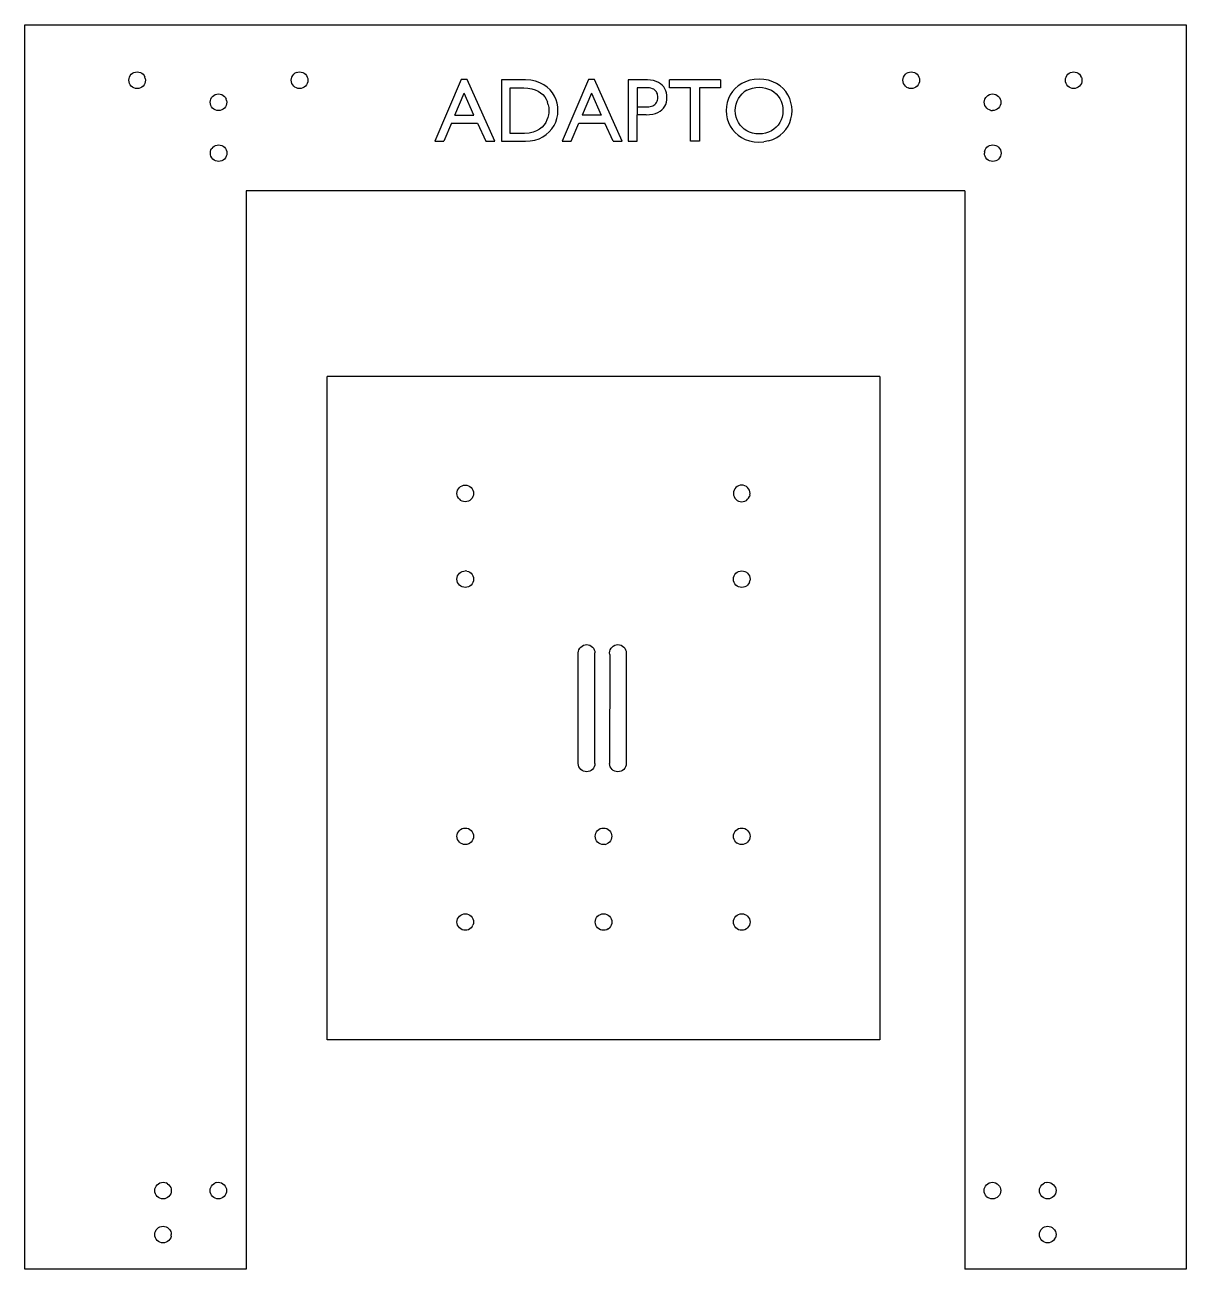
# Model space of a CAD drawing. Extents: x -68 to 817, y 0 to 450.
# Drawn here: x 396.7 to 816.8, y 0 to 450 of the extents above; entities that cross this region are included whole.
import ezdxf

# ---------------------------------------------------------------- set-up
doc = ezdxf.new("R2010")
doc.units = 0

msp = doc.modelspace()

# ---------------------------------------------------------------- linework, layer by layer
for p, q in [((396.73, 450), (816.76, 450)), ((396.73, 0), (396.73, 450)), ((816.76, 450), (816.76, 0)), ((434.85, 431.66), (435.22, 432.12)), ((435.22, 432.12), (435.68, 432.49)), ((435.68, 432.49), (436.19, 432.77)), ((436.19, 432.77), (436.76, 432.94)), ((436.76, 432.94), (437.34, 433)), ((437.34, 433), (437.93, 432.94)), ((437.93, 432.94), (438.49, 432.77)), ((438.49, 432.77), (439.01, 432.49)), ((439.01, 432.49), (439.46, 432.12)), ((439.46, 432.12), (439.84, 431.66)), ((493.6, 431.66), (493.97, 432.12)), ((493.97, 432.12), (494.43, 432.49)), ((494.94, 432.77), (494.43, 432.49)), ((494.94, 432.77), (495.51, 432.94)), ((495.51, 432.94), (496.09, 433)), ((496.09, 433), (496.68, 432.94)), ((496.68, 432.94), (497.24, 432.77)), ((497.24, 432.77), (497.76, 432.49)), ((497.76, 432.49), (498.21, 432.12)), ((498.21, 432.12), (498.59, 431.66)), ((714.85, 431.66), (715.22, 432.12)), ((715.22, 432.12), (715.68, 432.49)), ((715.68, 432.49), (716.19, 432.77)), ((716.19, 432.77), (716.76, 432.94)), ((716.76, 432.94), (717.34, 433)), ((717.34, 433), (717.93, 432.94)), ((717.93, 432.94), (718.49, 432.77)), ((718.49, 432.77), (719.01, 432.49)), ((719.01, 432.49), (719.46, 432.12)), ((719.46, 432.12), (719.84, 431.66)), ((773.6, 431.66), (773.97, 432.12)), ((773.97, 432.12), (774.43, 432.49)), ((774.43, 432.49), (774.94, 432.77)), ((774.94, 432.77), (775.51, 432.94)), ((775.51, 432.94), (776.09, 433)), ((776.09, 433), (776.68, 432.94)), ((776.68, 432.94), (777.24, 432.77)), ((777.24, 432.77), (777.76, 432.49)), ((777.76, 432.49), (778.21, 432.12)), ((778.21, 432.12), (778.59, 431.66)), ((434.34, 430), (434.4, 430.58)), ((434.4, 429.41), (434.34, 430)), ((434.4, 430.58), (434.57, 431.15)), ((434.57, 428.85), (434.4, 429.41)), ((434.57, 431.15), (434.85, 431.66)), ((434.85, 428.33), (434.57, 428.85)), ((435.22, 427.88), (434.85, 428.33)), ((435.68, 427.5), (435.22, 427.88)), ((436.19, 427.23), (435.68, 427.5)), ((439.01, 427.5), (438.49, 427.23)), ((439.46, 427.88), (439.01, 427.5)), ((439.84, 428.33), (439.46, 427.88)), ((439.84, 431.66), (440.11, 431.15)), ((440.11, 428.85), (439.84, 428.33)), ((440.29, 430.58), (440.11, 431.15)), ((440.29, 429.41), (440.11, 428.85)), ((440.29, 430.58), (440.34, 430)), ((440.34, 430), (440.29, 429.41)), ((493.09, 430), (493.15, 430.58)), ((493.15, 429.41), (493.09, 430)), ((493.15, 430.58), (493.32, 431.14)), ((493.32, 428.85), (493.15, 429.41)), ((493.32, 431.14), (493.6, 431.66)), ((493.6, 428.33), (493.32, 428.85)), ((493.97, 427.87), (493.6, 428.33)), ((494.43, 427.5), (493.97, 427.87)), ((494.94, 427.22), (494.43, 427.5)), ((497.76, 427.5), (497.24, 427.22)), ((498.21, 427.87), (497.76, 427.5)), ((498.59, 428.33), (498.21, 427.87)), ((498.59, 431.66), (498.86, 431.14)), ((498.86, 428.85), (498.59, 428.33)), ((498.86, 431.14), (499.04, 430.58)), ((499.04, 429.41), (498.86, 428.85)), ((499.04, 430.58), (499.09, 430)), ((499.09, 430), (499.04, 429.41)), ((554.51, 430.2), (544.99, 407.91)), ((556.76, 430.2), (554.51, 430.2)), ((566.67, 407.91), (556.76, 430.2)), ((569.14, 430.07), (569.14, 407.91)), ((577.75, 430.07), (569.14, 430.07)), ((579.7, 429.95), (577.75, 430.07)), ((581.47, 429.61), (579.7, 429.95)), ((583.05, 429.08), (581.47, 429.61)), ((584.45, 428.36), (583.05, 429.08)), ((585.67, 427.49), (584.45, 428.36)), ((600.57, 430.2), (591.04, 407.91)), ((602.81, 430.2), (600.57, 430.2)), ((612.72, 407.91), (602.81, 430.2)), ((615, 430.07), (615, 407.91)), ((621.92, 430.07), (615, 430.07)), ((623.08, 430.01), (621.92, 430.07)), ((624.12, 429.84), (623.08, 430.01)), ((625.06, 429.57), (624.12, 429.84)), ((625.9, 429.2), (625.06, 429.57)), ((626.63, 428.74), (625.9, 429.2)), ((627.26, 428.2), (626.63, 428.74)), ((627.79, 427.59), (627.26, 428.2)), ((628.22, 426.91), (627.79, 427.59)), ((629.85, 427.21), (629.85, 430.07)), ((648.37, 430.07), (629.85, 430.07)), ((648.37, 430.07), (648.37, 427.21)), ((654.75, 427.95), (653.64, 426.98)), ((656.01, 428.78), (654.75, 427.95)), ((657.4, 429.45), (656.01, 428.78)), ((658.91, 429.95), (657.4, 429.45)), ((660.54, 430.26), (658.91, 429.95)), ((662.28, 430.36), (660.54, 430.26)), ((664.05, 430.26), (662.28, 430.36)), ((665.71, 429.95), (664.05, 430.26)), ((667.23, 429.45), (665.71, 429.95)), ((668.63, 428.79), (667.23, 429.45)), ((669.88, 427.96), (668.63, 428.79)), ((670.99, 426.99), (669.88, 427.96)), ((714.34, 430), (714.4, 430.58)), ((714.4, 429.41), (714.34, 430)), ((714.4, 430.58), (714.57, 431.15)), ((714.57, 428.85), (714.4, 429.41)), ((714.57, 431.15), (714.85, 431.66)), ((714.85, 428.33), (714.57, 428.85)), ((715.22, 427.88), (714.85, 428.33)), ((715.68, 427.5), (715.22, 427.88)), ((715.68, 427.5), (716.19, 427.23)), ((719.01, 427.5), (718.49, 427.23)), ((719.46, 427.88), (719.01, 427.5)), ((719.84, 428.33), (719.46, 427.88)), ((719.84, 431.66), (720.11, 431.15)), ((720.11, 428.85), (719.84, 428.33)), ((720.11, 431.15), (720.29, 430.58)), ((720.29, 429.41), (720.11, 428.85)), ((720.29, 430.58), (720.34, 430)), ((720.34, 430), (720.29, 429.41)), ((773.09, 430), (773.15, 430.58)), ((773.15, 429.41), (773.09, 430)), ((773.15, 430.58), (773.32, 431.14)), ((773.32, 428.85), (773.15, 429.41)), ((773.32, 431.14), (773.6, 431.66)), ((773.6, 428.33), (773.32, 428.85)), ((773.97, 427.87), (773.6, 428.33)), ((774.43, 427.5), (773.97, 427.87)), ((774.94, 427.22), (774.43, 427.5)), ((777.76, 427.5), (777.24, 427.22)), ((778.21, 427.87), (777.76, 427.5)), ((778.59, 428.33), (778.21, 427.87)), ((778.86, 431.14), (778.59, 431.66)), ((778.86, 428.85), (778.59, 428.33)), ((778.86, 431.14), (779.04, 430.58)), ((779.04, 429.41), (778.86, 428.85)), ((779.04, 430.58), (779.09, 430)), ((779.09, 430), (779.04, 429.41)), ((436.76, 427.05), (436.19, 427.23)), ((437.34, 427), (436.76, 427.05)), ((437.93, 427.05), (437.34, 427)), ((438.49, 427.23), (437.93, 427.05)), ((463.82, 422.6), (463.99, 423.17)), ((463.99, 423.17), (464.26, 423.68)), ((464.26, 423.68), (464.64, 424.14)), ((464.64, 424.14), (465.09, 424.51)), ((465.09, 424.51), (465.61, 424.79)), ((465.61, 424.79), (466.17, 424.96)), ((466.17, 424.96), (466.76, 425.02)), ((466.76, 425.02), (467.34, 424.96)), ((467.34, 424.96), (467.91, 424.79)), ((467.91, 424.79), (468.42, 424.51)), ((468.42, 424.51), (468.88, 424.14)), ((468.88, 424.14), (469.25, 423.68)), ((469.25, 423.68), (469.53, 423.17)), ((469.7, 422.6), (469.53, 423.17)), ((495.51, 427.05), (494.94, 427.22)), ((496.09, 427), (495.51, 427.05)), ((496.68, 427.05), (496.09, 427)), ((497.24, 427.22), (496.68, 427.05)), ((552.27, 417.3), (555.59, 425.33)), ((559.16, 417.3), (555.59, 425.33)), ((572.32, 427.21), (577.23, 427.21)), ((572.32, 410.77), (572.32, 427.21)), ((577.23, 427.21), (578.71, 427.13)), ((578.71, 427.13), (580.06, 426.91)), ((580.06, 426.91), (581.26, 426.55)), ((581.26, 426.55), (582.33, 426.07)), ((582.33, 426.07), (583.27, 425.47)), ((583.27, 425.47), (584.08, 424.77)), ((584.08, 424.77), (584.75, 423.98)), ((584.75, 423.98), (585.3, 423.1)), ((585.3, 423.1), (585.73, 422.15)), ((585.67, 427.49), (586.72, 426.49)), ((587.6, 425.38), (586.72, 426.49)), ((588.31, 424.19), (587.6, 425.38)), ((588.86, 422.93), (588.31, 424.19)), ((601.64, 425.33), (598.32, 417.3)), ((601.64, 425.33), (605.21, 417.3)), ((618.18, 427.21), (618.18, 420.35)), ((621.92, 427.21), (618.18, 427.21)), ((622.6, 427.18), (621.92, 427.21)), ((623.2, 427.07), (622.6, 427.18)), ((623.73, 426.91), (623.2, 427.07)), ((624.18, 426.7), (623.73, 426.91)), ((624.57, 426.43), (624.18, 426.7)), ((624.89, 426.13), (624.57, 426.43)), ((625.15, 425.79), (624.89, 426.13)), ((625.35, 425.43), (625.15, 425.79)), ((625.51, 425.05), (625.35, 425.43)), ((625.61, 424.65), (625.51, 425.05)), ((625.56, 422.81), (625.66, 423.3)), ((625.67, 424.24), (625.61, 424.65)), ((625.66, 423.3), (625.69, 423.83)), ((625.69, 423.83), (625.67, 424.24)), ((628.55, 426.18), (628.22, 426.91)), ((628.79, 425.39), (628.55, 426.18)), ((628.93, 424.56), (628.79, 425.39)), ((628.92, 422.85), (628.97, 423.7)), ((628.97, 423.7), (628.93, 424.56)), ((637.52, 427.21), (629.85, 427.21)), ((637.52, 407.91), (637.52, 427.21)), ((640.7, 427.21), (640.7, 407.91)), ((648.37, 427.21), (640.7, 427.21)), ((651.24, 423.36), (650.77, 421.96)), ((651.88, 424.67), (651.24, 423.36)), ((652.68, 425.88), (651.88, 424.67)), ((653.64, 426.98), (652.68, 425.88)), ((654.32, 422.37), (654.81, 423.35)), ((654.81, 423.35), (655.41, 424.24)), ((655.41, 424.24), (656.13, 425.04)), ((656.13, 425.04), (656.94, 425.74)), ((657.86, 426.33), (656.94, 425.74)), ((657.86, 426.33), (658.85, 426.8)), ((658.85, 426.8), (659.93, 427.15)), ((659.93, 427.15), (661.08, 427.37)), ((661.08, 427.37), (662.28, 427.44)), ((662.28, 427.44), (663.5, 427.37)), ((663.5, 427.37), (664.65, 427.15)), ((664.65, 427.15), (665.73, 426.8)), ((665.73, 426.8), (666.74, 426.33)), ((666.74, 426.33), (667.65, 425.74)), ((667.65, 425.74), (668.47, 425.04)), ((668.47, 425.04), (669.19, 424.24)), ((669.19, 424.24), (669.79, 423.35)), ((669.79, 423.35), (670.28, 422.37)), ((671.95, 425.89), (670.99, 426.99)), ((672.74, 424.68), (671.95, 425.89)), ((673.38, 423.37), (672.74, 424.68)), ((673.84, 421.98), (673.38, 423.37)), ((716.76, 427.05), (716.19, 427.23)), ((717.34, 427), (716.76, 427.05)), ((717.93, 427.05), (717.34, 427)), ((718.49, 427.23), (717.93, 427.05)), ((743.82, 422.6), (743.99, 423.17)), ((743.99, 423.17), (744.26, 423.68)), ((744.26, 423.68), (744.64, 424.14)), ((744.64, 424.14), (745.09, 424.51)), ((745.09, 424.51), (745.61, 424.79)), ((745.61, 424.79), (746.17, 424.96)), ((746.17, 424.96), (746.76, 425.02)), ((746.76, 425.02), (747.34, 424.96)), ((747.34, 424.96), (747.91, 424.79)), ((747.91, 424.79), (748.42, 424.51)), ((748.42, 424.51), (748.88, 424.14)), ((748.88, 424.14), (749.25, 423.68)), ((749.25, 423.68), (749.53, 423.17)), ((749.53, 423.17), (749.7, 422.6)), ((775.51, 427.05), (774.94, 427.22)), ((776.09, 427), (775.51, 427.05)), ((776.68, 427.05), (776.09, 427)), ((777.24, 427.22), (776.68, 427.05)), ((463.76, 422.02), (463.82, 422.6)), ((463.82, 421.43), (463.76, 422.02)), ((463.99, 420.87), (463.82, 421.43)), ((464.26, 420.35), (463.99, 420.87)), ((464.64, 419.9), (464.26, 420.35)), ((465.09, 419.52), (464.64, 419.9)), ((465.61, 419.25), (465.09, 419.52)), ((466.17, 419.08), (465.61, 419.25)), ((466.76, 419.02), (466.17, 419.08)), ((467.34, 419.08), (466.76, 419.02)), ((467.91, 419.25), (467.34, 419.08)), ((468.42, 419.52), (467.91, 419.25)), ((468.88, 419.9), (468.42, 419.52)), ((469.25, 420.35), (468.88, 419.9)), ((469.53, 420.87), (469.25, 420.35)), ((469.7, 421.43), (469.53, 420.87)), ((469.7, 422.6), (469.76, 422.02)), ((469.76, 422.02), (469.7, 421.43)), ((586.03, 421.14), (585.73, 422.15)), ((586.03, 421.14), (586.21, 420.09)), ((586.21, 420.09), (586.27, 418.99)), ((586.27, 418.99), (586.23, 418.25)), ((589.24, 421.63), (588.86, 422.93)), ((589.47, 420.31), (589.24, 421.63)), ((589.46, 417.58), (589.55, 418.99)), ((589.55, 418.99), (589.47, 420.31)), ((618.18, 420.35), (618.18, 417.49)), ((618.18, 420.35), (621.79, 420.35)), ((621.79, 420.35), (622.36, 420.38)), ((622.36, 420.38), (622.9, 420.46)), ((622.9, 420.46), (623.4, 420.59)), ((623.4, 420.59), (623.85, 420.76)), ((623.85, 420.76), (624.27, 420.99)), ((624.27, 420.99), (624.63, 421.26)), ((624.63, 421.26), (624.94, 421.58)), ((624.94, 421.58), (625.21, 421.95)), ((625.21, 421.95), (625.41, 422.36)), ((625.41, 422.36), (625.56, 422.81)), ((625.72, 418.33), (626.49, 418.77)), ((626.49, 418.77), (627.16, 419.29)), ((627.16, 419.29), (627.72, 419.89)), ((627.72, 419.89), (628.17, 420.55)), ((628.17, 420.55), (628.53, 421.26)), ((628.53, 421.26), (628.77, 422.03)), ((628.77, 422.03), (628.92, 422.85)), ((650.49, 420.5), (650.39, 418.99)), ((650.39, 418.99), (650.48, 417.5)), ((650.77, 421.96), (650.49, 420.5)), ((653.67, 418.99), (653.75, 420.18)), ((653.75, 417.81), (653.67, 418.99)), ((653.75, 420.18), (653.97, 421.31)), ((653.97, 421.31), (654.32, 422.37)), ((670.28, 422.37), (670.63, 421.31)), ((670.63, 421.31), (670.85, 420.18)), ((670.85, 420.18), (670.93, 418.99)), ((670.93, 418.99), (670.85, 417.81)), ((674.12, 420.51), (673.84, 421.98)), ((674.21, 418.99), (674.12, 420.51)), ((674.12, 417.51), (674.21, 418.99)), ((743.76, 422.02), (743.82, 422.6)), ((743.82, 421.43), (743.76, 422.02)), ((743.99, 420.87), (743.82, 421.43)), ((744.26, 420.35), (743.99, 420.87)), ((744.64, 419.9), (744.26, 420.35)), ((745.09, 419.52), (744.64, 419.9)), ((745.61, 419.25), (745.09, 419.52)), ((746.17, 419.08), (745.61, 419.25)), ((746.17, 419.08), (746.76, 419.02)), ((747.34, 419.08), (746.76, 419.02)), ((747.91, 419.25), (747.34, 419.08)), ((748.42, 419.52), (747.91, 419.25)), ((748.88, 419.9), (748.42, 419.52)), ((749.25, 420.35), (748.88, 419.9)), ((749.53, 420.87), (749.25, 420.35)), ((749.7, 421.43), (749.53, 420.87)), ((749.7, 422.6), (749.76, 422.02)), ((749.76, 422.02), (749.7, 421.43)), ((551.04, 414.44), (548.24, 407.91)), ((551.04, 414.44), (560.46, 414.44)), ((552.27, 417.3), (559.16, 417.3)), ((560.46, 414.44), (563.42, 407.91)), ((585.12, 414.73), (584.54, 413.85)), ((585.57, 415.64), (585.12, 414.73)), ((585.89, 416.55), (585.57, 415.64)), ((586.11, 417.43), (585.89, 416.55)), ((586.23, 418.25), (586.11, 417.43)), ((588.12, 413.59), (588.74, 414.86)), ((588.74, 414.86), (589.19, 416.19)), ((589.19, 416.19), (589.46, 417.58)), ((594.29, 407.91), (597.09, 414.44)), ((597.09, 414.44), (606.51, 414.44)), ((605.21, 417.3), (598.32, 417.3)), ((609.47, 407.91), (606.51, 414.44)), ((618.18, 407.91), (618.18, 417.49)), ((621.5, 417.49), (618.18, 417.49)), ((621.5, 417.49), (622.72, 417.55)), ((622.72, 417.55), (623.83, 417.71)), ((623.83, 417.71), (624.83, 417.97)), ((624.83, 417.97), (625.72, 418.33)), ((650.48, 417.5), (650.76, 416.06)), ((650.76, 416.06), (651.22, 414.68)), ((651.22, 414.68), (651.85, 413.37)), ((653.97, 416.68), (653.75, 417.81)), ((654.32, 415.63), (653.97, 416.68)), ((654.81, 414.65), (654.32, 415.63)), ((655.41, 413.75), (654.81, 414.65)), ((669.79, 414.65), (669.19, 413.75)), ((670.28, 415.63), (669.79, 414.65)), ((670.63, 416.68), (670.28, 415.63)), ((670.85, 417.81), (670.63, 416.68)), ((672.77, 413.38), (673.39, 414.69)), ((673.39, 414.69), (673.84, 416.07)), ((673.84, 416.07), (674.12, 417.51)), ((577.39, 410.77), (572.32, 410.77)), ((579.08, 410.88), (577.39, 410.77)), ((580.56, 411.19), (579.08, 410.88)), ((581.82, 411.67), (580.56, 411.19)), ((582.9, 412.29), (581.82, 411.67)), ((582.71, 408.84), (584.08, 409.52)), ((583.8, 413.03), (582.9, 412.29)), ((584.54, 413.85), (583.8, 413.03)), ((584.08, 409.52), (585.32, 410.35)), ((585.32, 410.35), (586.41, 411.31)), ((586.41, 411.31), (587.35, 412.4)), ((587.35, 412.4), (588.12, 413.59)), ((651.85, 413.37), (652.64, 412.15)), ((652.64, 412.15), (653.59, 411.05)), ((653.59, 411.05), (654.69, 410.07)), ((654.69, 410.07), (655.93, 409.23)), ((656.13, 412.95), (655.41, 413.75)), ((656.94, 412.25), (656.13, 412.95)), ((657.86, 411.65), (656.94, 412.25)), ((658.85, 411.18), (657.86, 411.65)), ((659.93, 410.83), (658.85, 411.18)), ((661.08, 410.61), (659.93, 410.83)), ((662.28, 410.54), (661.08, 410.61)), ((663.5, 410.61), (662.28, 410.54)), ((664.65, 410.83), (663.5, 410.61)), ((665.73, 411.18), (664.65, 410.83)), ((666.74, 411.65), (665.73, 411.18)), ((667.65, 412.25), (666.74, 411.65)), ((668.47, 412.95), (667.65, 412.25)), ((669.19, 413.75), (668.47, 412.95)), ((668.66, 409.23), (669.92, 410.08)), ((669.92, 410.08), (671.03, 411.06)), ((671.03, 411.06), (671.98, 412.17)), ((671.98, 412.17), (672.77, 413.38)), ((464.04, 404.76), (464.32, 405.28)), ((464.69, 405.73), (464.32, 405.28)), ((464.69, 405.73), (465.15, 406.1)), ((465.15, 406.1), (465.67, 406.38)), ((465.67, 406.38), (466.23, 406.55)), ((466.23, 406.55), (466.81, 406.61)), ((466.81, 406.61), (467.4, 406.55)), ((467.4, 406.55), (467.96, 406.38)), ((467.96, 406.38), (468.48, 406.1)), ((468.48, 406.1), (468.94, 405.73)), ((468.94, 405.73), (469.31, 405.28)), ((469.31, 405.28), (469.59, 404.76)), ((544.99, 407.91), (548.24, 407.91)), ((563.42, 407.91), (566.67, 407.91)), ((569.14, 407.91), (577.78, 407.91)), ((577.78, 407.91), (579.55, 408.02)), ((579.55, 408.02), (581.19, 408.33)), ((581.19, 408.33), (582.71, 408.84)), ((591.04, 407.91), (594.29, 407.91)), ((609.47, 407.91), (612.72, 407.91)), ((615, 407.91), (618.18, 407.91)), ((640.7, 407.91), (637.52, 407.91)), ((655.93, 409.23), (657.31, 408.55)), ((657.31, 408.55), (658.83, 408.04)), ((658.83, 408.04), (660.46, 407.72)), ((660.46, 407.72), (662.22, 407.61)), ((662.22, 407.61), (664.03, 407.72)), ((665.71, 408.04), (664.03, 407.72)), ((665.71, 408.04), (667.26, 408.55)), ((667.26, 408.55), (668.66, 409.23)), ((744.04, 404.76), (744.32, 405.28)), ((744.32, 405.28), (744.69, 405.73)), ((744.69, 405.73), (745.15, 406.1)), ((745.15, 406.1), (745.67, 406.38)), ((745.67, 406.38), (746.23, 406.55)), ((746.23, 406.55), (746.81, 406.61)), ((746.81, 406.61), (747.4, 406.55)), ((747.4, 406.55), (747.96, 406.38)), ((747.96, 406.38), (748.48, 406.1)), ((748.48, 406.1), (748.94, 405.73)), ((748.94, 405.73), (749.31, 405.28)), ((749.31, 405.28), (749.59, 404.76)), ((463.81, 403.61), (463.87, 404.19)), ((463.87, 403.02), (463.81, 403.61)), ((463.87, 404.19), (464.04, 404.76)), ((464.04, 402.46), (463.87, 403.02)), ((464.32, 401.94), (464.04, 402.46)), ((464.69, 401.49), (464.32, 401.94)), ((465.15, 401.11), (464.69, 401.49)), ((465.67, 400.84), (465.15, 401.11)), ((466.23, 400.67), (465.67, 400.84)), ((466.81, 400.61), (466.23, 400.67)), ((467.4, 400.67), (466.81, 400.61)), ((467.96, 400.84), (467.4, 400.67)), ((468.48, 401.11), (467.96, 400.84)), ((468.94, 401.49), (468.48, 401.11)), ((469.31, 401.94), (468.94, 401.49)), ((469.59, 402.46), (469.31, 401.94)), ((469.59, 404.76), (469.76, 404.19)), ((469.76, 403.02), (469.59, 402.46)), ((469.76, 404.19), (469.81, 403.61)), ((469.81, 403.61), (469.76, 403.02)), ((743.87, 404.19), (743.81, 403.61)), ((743.87, 403.02), (743.81, 403.61)), ((743.87, 404.19), (744.04, 404.76)), ((744.04, 402.46), (743.87, 403.02)), ((744.32, 401.94), (744.04, 402.46)), ((744.69, 401.49), (744.32, 401.94)), ((745.15, 401.11), (744.69, 401.49)), ((745.67, 400.84), (745.15, 401.11)), ((746.23, 400.67), (745.67, 400.84)), ((746.81, 400.61), (746.23, 400.67)), ((747.4, 400.67), (746.81, 400.61)), ((747.96, 400.84), (747.4, 400.67)), ((748.48, 401.11), (747.96, 400.84)), ((748.94, 401.49), (748.48, 401.11)), ((749.31, 401.94), (748.94, 401.49)), ((749.59, 402.46), (749.31, 401.94)), ((749.59, 404.76), (749.76, 404.19)), ((749.76, 403.02), (749.59, 402.46)), ((749.76, 404.19), (749.81, 403.61)), ((749.81, 403.61), (749.76, 403.02)), ((476.73, 390), (476.73, 0)), ((736.76, 390), (476.73, 390)), ((736.76, 390), (736.76, 0)), ((706.02, 322.87), (506.02, 322.87)), ((506.02, 82.87), (506.02, 322.87)), ((706.02, 322.87), (706.02, 82.87)), ((555.43, 283.47, 21.73), (556.02, 283.53, 21.73)), ((556.02, 283.53, 21.73), (556.6, 283.47, 21.73)), ((656.02, 283.53, 21.73), (655.43, 283.47, 21.73)), ((656.6, 283.47, 21.73), (656.02, 283.53, 21.73)), ((553.02, 280.53, 21.73), (553.08, 281.11, 21.73)), ((553.08, 279.94, 21.73), (553.02, 280.53, 21.73)), ((553.08, 281.11, 21.73), (553.25, 281.68, 21.73)), ((553.25, 279.38, 21.73), (553.08, 279.94, 21.73)), ((553.25, 281.68, 21.73), (553.52, 282.19, 21.73)), ((553.52, 278.86, 21.73), (553.25, 279.38, 21.73)), ((553.52, 282.19, 21.73), (553.9, 282.65, 21.73)), ((553.9, 282.65, 21.73), (554.35, 283.02, 21.73)), ((554.35, 283.02, 21.73), (554.87, 283.3, 21.73)), ((554.87, 283.3, 21.73), (555.43, 283.47, 21.73)), ((556.6, 283.47, 21.73), (557.17, 283.3, 21.73)), ((557.17, 283.3, 21.73), (557.69, 283.02, 21.73)), ((557.69, 283.02, 21.73), (558.14, 282.65, 21.73)), ((558.14, 282.65, 21.73), (558.51, 282.19, 21.73)), ((558.51, 282.19, 21.73), (558.79, 281.68, 21.73)), ((558.79, 279.38, 21.73), (558.51, 278.86, 21.73)), ((558.79, 281.68, 21.73), (558.96, 281.11, 21.73)), ((558.96, 279.94, 21.73), (558.79, 279.38, 21.73)), ((558.96, 281.11, 21.73), (559.02, 280.53, 21.73)), ((559.02, 280.53, 21.73), (558.96, 279.94, 21.73)), ((653.08, 281.11, 21.73), (653.02, 280.53, 21.73)), ((653.02, 280.53, 21.73), (653.08, 279.94, 21.73)), ((653.25, 281.68, 21.73), (653.08, 281.11, 21.73)), ((653.08, 279.94, 21.73), (653.25, 279.38, 21.73)), ((653.52, 282.19, 21.73), (653.25, 281.68, 21.73)), ((653.25, 279.38, 21.73), (653.52, 278.86, 21.73)), ((653.9, 282.65, 21.73), (653.52, 282.19, 21.73)), ((654.35, 283.02, 21.73), (653.9, 282.65, 21.73)), ((654.87, 283.3, 21.73), (654.35, 283.02, 21.73)), ((655.43, 283.47, 21.73), (654.87, 283.3, 21.73)), ((657.17, 283.3, 21.73), (656.6, 283.47, 21.73)), ((657.69, 283.02, 21.73), (657.17, 283.3, 21.73)), ((658.14, 282.65, 21.73), (657.69, 283.02, 21.73)), ((658.51, 282.19, 21.73), (658.14, 282.65, 21.73)), ((658.79, 281.68, 21.73), (658.51, 282.19, 21.73)), ((658.51, 278.86, 21.73), (658.79, 279.38, 21.73)), ((658.96, 281.11, 21.73), (658.79, 281.68, 21.73)), ((658.96, 279.94, 21.73), (658.79, 279.38, 21.73)), ((659.02, 280.53, 21.73), (658.96, 281.11, 21.73)), ((658.96, 279.94, 21.73), (659.02, 280.53, 21.73)), ((553.9, 278.41, 21.73), (553.52, 278.86, 21.73)), ((553.9, 278.41, 21.73), (554.35, 278.03, 21.73)), ((554.87, 277.76, 21.73), (554.35, 278.03, 21.73)), ((555.43, 277.59, 21.73), (554.87, 277.76, 21.73)), ((556.02, 277.53, 21.73), (555.43, 277.59, 21.73)), ((556.6, 277.59, 21.73), (556.02, 277.53, 21.73)), ((557.17, 277.76, 21.73), (556.6, 277.59, 21.73)), ((557.69, 278.03, 21.73), (557.17, 277.76, 21.73)), ((558.14, 278.41, 21.73), (557.69, 278.03, 21.73)), ((558.51, 278.86, 21.73), (558.14, 278.41, 21.73)), ((653.52, 278.86, 21.73), (653.9, 278.41, 21.73)), ((653.9, 278.41, 21.73), (654.35, 278.03, 21.73)), ((654.35, 278.03, 21.73), (654.87, 277.76, 21.73)), ((654.87, 277.76, 21.73), (655.43, 277.59, 21.73)), ((655.43, 277.59, 21.73), (656.02, 277.53, 21.73)), ((656.02, 277.53, 21.73), (656.6, 277.59, 21.73)), ((656.6, 277.59, 21.73), (657.17, 277.76, 21.73)), ((657.17, 277.76, 21.73), (657.69, 278.03, 21.73)), ((657.69, 278.03, 21.73), (658.14, 278.41, 21.73)), ((658.14, 278.41, 21.73), (658.51, 278.86, 21.73)), ((553.91, 251.65, 21.73), (554.37, 252.02, 21.73)), ((554.37, 252.02, 21.73), (554.89, 252.3, 21.73)), ((554.89, 252.3, 21.73), (555.45, 252.47, 21.73)), ((555.45, 252.47, 21.73), (556.03, 252.53, 21.73)), ((556.62, 252.47, 21.73), (556.03, 252.53, 21.73)), ((556.62, 252.47, 21.73), (557.18, 252.3, 21.73)), ((557.18, 252.3, 21.73), (557.7, 252.02, 21.73)), ((557.7, 252.02, 21.73), (558.15, 251.65, 21.73)), ((653.91, 251.65, 21.73), (654.37, 252.02, 21.73)), ((654.37, 252.02, 21.73), (654.89, 252.3, 21.73)), ((654.89, 252.3, 21.73), (655.45, 252.47, 21.73)), ((655.45, 252.47, 21.73), (656.03, 252.53, 21.73)), ((656.03, 252.53, 21.73), (656.62, 252.47, 21.73)), ((656.62, 252.47, 21.73), (657.18, 252.3, 21.73)), ((657.18, 252.3, 21.73), (657.7, 252.02, 21.73)), ((657.7, 252.02, 21.73), (658.15, 251.65, 21.73)), ((553.03, 249.53, 21.73), (553.09, 250.11, 21.73)), ((553.09, 248.94, 21.73), (553.03, 249.53, 21.73)), ((553.09, 250.11, 21.73), (553.26, 250.68, 21.73)), ((553.26, 248.38, 21.73), (553.09, 248.94, 21.73)), ((553.26, 250.68, 21.73), (553.54, 251.19, 21.73)), ((553.54, 247.86, 21.73), (553.26, 248.38, 21.73)), ((553.54, 251.19, 21.73), (553.91, 251.65, 21.73)), ((553.91, 247.41, 21.73), (553.54, 247.86, 21.73)), ((558.15, 251.65, 21.73), (558.53, 251.19, 21.73)), ((558.53, 247.86, 21.73), (558.15, 247.41, 21.73)), ((558.53, 251.19, 21.73), (558.8, 250.68, 21.73)), ((558.8, 248.38, 21.73), (558.53, 247.86, 21.73)), ((558.8, 250.68, 21.73), (558.98, 250.11, 21.73)), ((558.98, 248.94, 21.73), (558.8, 248.38, 21.73)), ((558.98, 250.11, 21.73), (559.03, 249.53, 21.73)), ((559.03, 249.53, 21.73), (558.98, 248.94, 21.73)), ((653.03, 249.53, 21.73), (653.09, 250.11, 21.73)), ((653.09, 248.94, 21.73), (653.03, 249.53, 21.73)), ((653.09, 250.11, 21.73), (653.26, 250.68, 21.73)), ((653.26, 248.38, 21.73), (653.09, 248.94, 21.73)), ((653.26, 250.68, 21.73), (653.54, 251.19, 21.73)), ((653.54, 247.86, 21.73), (653.26, 248.38, 21.73)), ((653.54, 251.19, 21.73), (653.91, 251.65, 21.73)), ((653.91, 247.41, 21.73), (653.54, 247.86, 21.73)), ((658.15, 251.65, 21.73), (658.53, 251.19, 21.73)), ((658.53, 247.86, 21.73), (658.15, 247.41, 21.73)), ((658.53, 251.19, 21.73), (658.8, 250.68, 21.73)), ((658.8, 248.38, 21.73), (658.53, 247.86, 21.73)), ((658.8, 250.68, 21.73), (658.98, 250.11, 21.73)), ((658.8, 248.38, 21.73), (658.98, 248.94, 21.73)), ((658.98, 250.11, 21.73), (659.03, 249.53, 21.73)), ((659.03, 249.53, 21.73), (658.98, 248.94, 21.73)), ((554.37, 247.03, 21.73), (553.91, 247.41, 21.73)), ((554.89, 246.76, 21.73), (554.37, 247.03, 21.73)), ((555.45, 246.59, 21.73), (554.89, 246.76, 21.73)), ((556.03, 246.53, 21.73), (555.45, 246.59, 21.73)), ((556.62, 246.59, 21.73), (556.03, 246.53, 21.73)), ((557.18, 246.76, 21.73), (556.62, 246.59, 21.73)), ((557.7, 247.03, 21.73), (557.18, 246.76, 21.73)), ((558.15, 247.41, 21.73), (557.7, 247.03, 21.73)), ((654.37, 247.03, 21.73), (653.91, 247.41, 21.73)), ((654.89, 246.76, 21.73), (654.37, 247.03, 21.73)), ((655.45, 246.59, 21.73), (654.89, 246.76, 21.73)), ((656.03, 246.53, 21.73), (655.45, 246.59, 21.73)), ((656.62, 246.59, 21.73), (656.03, 246.53, 21.73)), ((657.18, 246.76, 21.73), (656.62, 246.59, 21.73)), ((657.7, 247.03, 21.73), (657.18, 246.76, 21.73)), ((658.15, 247.41, 21.73), (657.7, 247.03, 21.73)), ((597.79, 224.99, 17.61), (598.25, 225.36, 17.61)), ((598.25, 225.36, 17.61), (598.76, 225.64, 17.61)), ((598.76, 225.64, 17.61), (599.33, 225.81, 17.61)), ((599.33, 225.81, 17.61), (599.91, 225.87, 17.61)), ((599.91, 225.87, 17.61), (600.5, 225.81, 17.61)), ((600.5, 225.81, 17.61), (601.06, 225.64, 17.61)), ((601.06, 225.64, 17.61), (601.58, 225.36, 17.61)), ((601.58, 225.36, 17.61), (602.03, 224.99, 17.61)), ((609.11, 224.99, 17.61), (609.57, 225.36, 17.61)), ((609.57, 225.36, 17.61), (610.09, 225.64, 17.61)), ((610.09, 225.64, 17.61), (610.65, 225.81, 17.61)), ((610.65, 225.81, 17.61), (611.23, 225.87, 17.61)), ((611.23, 225.87, 17.61), (611.82, 225.81, 17.61)), ((611.82, 225.81, 17.61), (612.38, 225.64, 17.61)), ((612.38, 225.64, 17.61), (612.9, 225.36, 17.61)), ((612.9, 225.36, 17.61), (613.36, 224.99, 17.61)), ((596.91, 222.87, 17.61), (596.97, 223.46, 17.61)), ((596.91, 182.87, 17.61), (596.91, 222.87, 17.61)), ((596.97, 223.46, 17.61), (597.14, 224.02, 17.61)), ((597.14, 224.02, 17.61), (597.42, 224.54, 17.61)), ((597.42, 224.54, 17.61), (597.79, 224.99, 17.61)), ((602.03, 224.99, 17.61), (602.41, 224.54, 17.61)), ((602.41, 224.54, 17.61), (602.68, 224.02, 17.61)), ((602.68, 224.02, 17.61), (602.85, 223.46, 17.61)), ((602.85, 223.46, 17.61), (602.91, 222.87, 17.61)), ((602.91, 182.87, 17.61), (602.91, 222.87, 17.61)), ((608.23, 222.87, 17.61), (608.29, 223.46, 17.61)), ((608.29, 222.29, 17.61), (608.23, 222.87, 17.61)), ((608.29, 222.29, 17.61), (608.23, 182.87, 17.61)), ((608.29, 223.46, 17.61), (608.46, 224.02, 17.61)), ((608.46, 224.02, 17.61), (608.74, 224.54, 17.61)), ((608.74, 224.54, 17.61), (609.11, 224.99, 17.61)), ((613.36, 224.99, 17.61), (613.73, 224.54, 17.61)), ((613.73, 224.54, 17.61), (614.01, 224.02, 17.61)), ((614.01, 224.02, 17.61), (614.18, 223.46, 17.61)), ((614.18, 223.46, 17.61), (614.23, 222.87, 17.61)), ((614.23, 222.87, 17.61), (614.23, 182.87, 17.61)), ((596.97, 182.29, 17.61), (596.91, 182.87, 17.61)), ((597.14, 181.72, 17.61), (596.97, 182.29, 17.61)), ((597.42, 181.2, 17.61), (597.14, 181.72, 17.61)), ((597.79, 180.75, 17.61), (597.42, 181.2, 17.61)), ((598.25, 180.38, 17.61), (597.79, 180.75, 17.61)), ((598.76, 180.1, 17.61), (598.25, 180.38, 17.61)), ((599.33, 179.93, 17.61), (598.76, 180.1, 17.61)), ((601.06, 180.1, 17.61), (600.5, 179.93, 17.61)), ((601.58, 180.38, 17.61), (601.06, 180.1, 17.61)), ((602.03, 180.75, 17.61), (601.58, 180.38, 17.61)), ((602.41, 181.2, 17.61), (602.03, 180.75, 17.61)), ((602.68, 181.72, 17.61), (602.41, 181.2, 17.61)), ((602.85, 182.29, 17.61), (602.68, 181.72, 17.61)), ((602.91, 182.87, 17.61), (602.85, 182.29, 17.61)), ((608.29, 182.29, 17.61), (608.23, 182.87, 17.61)), ((608.46, 181.72, 17.61), (608.29, 182.29, 17.61)), ((608.74, 181.2, 17.61), (608.46, 181.72, 17.61)), ((609.11, 180.75, 17.61), (608.74, 181.2, 17.61)), ((609.57, 180.38, 17.61), (609.11, 180.75, 17.61)), ((610.09, 180.1, 17.61), (609.57, 180.38, 17.61)), ((610.65, 179.93, 17.61), (610.09, 180.1, 17.61)), ((612.38, 180.1, 17.61), (611.82, 179.93, 17.61)), ((612.9, 180.38, 17.61), (612.38, 180.1, 17.61)), ((613.36, 180.75, 17.61), (612.9, 180.38, 17.61)), ((613.73, 181.2, 17.61), (613.36, 180.75, 17.61)), ((614.01, 181.72, 17.61), (613.73, 181.2, 17.61)), ((614.18, 182.29, 17.61), (614.01, 181.72, 17.61)), ((614.23, 182.87, 17.61), (614.18, 182.29, 17.61)), ((599.91, 179.87, 17.61), (599.33, 179.93, 17.61)), ((600.5, 179.93, 17.61), (599.91, 179.87, 17.61)), ((611.23, 179.87, 17.61), (610.65, 179.93, 17.61)), ((611.82, 179.93, 17.61), (611.23, 179.87, 17.61)), ((553.08, 157.11, 21.73), (553.25, 157.68, 21.73)), ((553.25, 157.68, 21.73), (553.52, 158.19, 21.73)), ((553.52, 158.19, 21.73), (553.9, 158.65, 21.73)), ((553.9, 158.65, 21.73), (554.35, 159.02, 21.73)), ((554.35, 159.02, 21.73), (554.87, 159.3, 21.73)), ((554.87, 159.3, 21.73), (555.43, 159.47, 21.73)), ((555.43, 159.47, 21.73), (556.02, 159.53, 21.73)), ((556.02, 159.53, 21.73), (556.6, 159.47, 21.73)), ((556.6, 159.47, 21.73), (557.17, 159.3, 21.73)), ((557.17, 159.3, 21.73), (557.69, 159.02, 21.73)), ((557.69, 159.02, 21.73), (558.14, 158.65, 21.73)), ((558.14, 158.65, 21.73), (558.51, 158.19, 21.73)), ((558.51, 158.19, 21.73), (558.79, 157.68, 21.73)), ((558.79, 157.68, 21.73), (558.96, 157.11, 21.73)), ((603.08, 157.11, 21.73), (603.25, 157.68, 21.73)), ((603.25, 157.68, 21.73), (603.52, 158.19, 21.73)), ((603.52, 158.19, 21.73), (603.9, 158.65, 21.73)), ((603.9, 158.65, 21.73), (604.35, 159.02, 21.73)), ((604.35, 159.02, 21.73), (604.87, 159.3, 21.73)), ((604.87, 159.3, 21.73), (605.43, 159.47, 21.73)), ((605.43, 159.47, 21.73), (606.02, 159.53, 21.73)), ((606.02, 159.53, 21.73), (606.6, 159.47, 21.73)), ((606.6, 159.47, 21.73), (607.17, 159.3, 21.73)), ((607.17, 159.3, 21.73), (607.69, 159.02, 21.73)), ((607.69, 159.02, 21.73), (608.14, 158.65, 21.73)), ((608.14, 158.65, 21.73), (608.51, 158.19, 21.73)), ((608.51, 158.19, 21.73), (608.79, 157.68, 21.73)), ((608.79, 157.68, 21.73), (608.96, 157.11, 21.73)), ((653.08, 157.11, 21.73), (653.25, 157.68, 21.73)), ((653.25, 157.68, 21.73), (653.52, 158.19, 21.73)), ((653.52, 158.19, 21.73), (653.9, 158.65, 21.73)), ((653.9, 158.65, 21.73), (654.35, 159.02, 21.73)), ((654.35, 159.02, 21.73), (654.87, 159.3, 21.73)), ((654.87, 159.3, 21.73), (655.43, 159.47, 21.73)), ((655.43, 159.47, 21.73), (656.02, 159.53, 21.73)), ((656.02, 159.53, 21.73), (656.6, 159.47, 21.73)), ((656.6, 159.47, 21.73), (657.17, 159.3, 21.73)), ((657.17, 159.3, 21.73), (657.69, 159.02, 21.73)), ((657.69, 159.02, 21.73), (658.14, 158.65, 21.73)), ((658.14, 158.65, 21.73), (658.51, 158.19, 21.73)), ((658.51, 158.19, 21.73), (658.79, 157.68, 21.73)), ((658.79, 157.68, 21.73), (658.96, 157.11, 21.73)), ((553.02, 156.53, 21.73), (553.08, 157.11, 21.73)), ((553.08, 155.94, 21.73), (553.02, 156.53, 21.73)), ((553.25, 155.38, 21.73), (553.08, 155.94, 21.73)), ((553.52, 154.86, 21.73), (553.25, 155.38, 21.73)), ((553.9, 154.41, 21.73), (553.52, 154.86, 21.73)), ((554.35, 154.03, 21.73), (553.9, 154.41, 21.73)), ((554.87, 153.76, 21.73), (554.35, 154.03, 21.73)), ((555.43, 153.59, 21.73), (554.87, 153.76, 21.73)), ((556.02, 153.53, 21.73), (555.43, 153.59, 21.73)), ((556.6, 153.59, 21.73), (556.02, 153.53, 21.73)), ((557.17, 153.76, 21.73), (556.6, 153.59, 21.73)), ((557.17, 153.76, 21.73), (557.69, 154.03, 21.73)), ((558.14, 154.41, 21.73), (557.69, 154.03, 21.73)), ((558.51, 154.86, 21.73), (558.14, 154.41, 21.73)), ((558.79, 155.38, 21.73), (558.51, 154.86, 21.73)), ((558.96, 155.94, 21.73), (558.79, 155.38, 21.73)), ((558.96, 157.11, 21.73), (559.02, 156.53, 21.73)), ((559.02, 156.53, 21.73), (558.96, 155.94, 21.73)), ((603.02, 156.53, 21.73), (603.08, 157.11, 21.73)), ((603.08, 155.94, 21.73), (603.02, 156.53, 21.73)), ((603.25, 155.38, 21.73), (603.08, 155.94, 21.73)), ((603.52, 154.86, 21.73), (603.25, 155.38, 21.73)), ((603.9, 154.41, 21.73), (603.52, 154.86, 21.73)), ((604.35, 154.03, 21.73), (603.9, 154.41, 21.73)), ((604.87, 153.76, 21.73), (604.35, 154.03, 21.73)), ((605.43, 153.59, 21.73), (604.87, 153.76, 21.73)), ((606.02, 153.53, 21.73), (605.43, 153.59, 21.73)), ((606.6, 153.59, 21.73), (606.02, 153.53, 21.73)), ((606.6, 153.59, 21.73), (607.17, 153.76, 21.73)), ((607.69, 154.03, 21.73), (607.17, 153.76, 21.73)), ((608.14, 154.41, 21.73), (607.69, 154.03, 21.73)), ((608.51, 154.86, 21.73), (608.14, 154.41, 21.73)), ((608.79, 155.38, 21.73), (608.51, 154.86, 21.73)), ((608.96, 155.94, 21.73), (608.79, 155.38, 21.73)), ((608.96, 157.11, 21.73), (609.02, 156.53, 21.73)), ((609.02, 156.53, 21.73), (608.96, 155.94, 21.73)), ((653.02, 156.53, 21.73), (653.08, 157.11, 21.73)), ((653.08, 155.94, 21.73), (653.02, 156.53, 21.73)), ((653.25, 155.38, 21.73), (653.08, 155.94, 21.73)), ((653.52, 154.86, 21.73), (653.25, 155.38, 21.73)), ((653.9, 154.41, 21.73), (653.52, 154.86, 21.73)), ((653.9, 154.41, 21.73), (654.35, 154.03, 21.73)), ((654.87, 153.76, 21.73), (654.35, 154.03, 21.73)), ((655.43, 153.59, 21.73), (654.87, 153.76, 21.73)), ((656.02, 153.53, 21.73), (655.43, 153.59, 21.73)), ((656.6, 153.59, 21.73), (656.02, 153.53, 21.73)), ((657.17, 153.76, 21.73), (656.6, 153.59, 21.73)), ((657.69, 154.03, 21.73), (657.17, 153.76, 21.73)), ((658.14, 154.41, 21.73), (657.69, 154.03, 21.73)), ((658.51, 154.86, 21.73), (658.14, 154.41, 21.73)), ((658.79, 155.38, 21.73), (658.51, 154.86, 21.73)), ((658.96, 155.94, 21.73), (658.79, 155.38, 21.73)), ((658.96, 157.11, 21.73), (659.02, 156.53, 21.73)), ((659.02, 156.53, 21.73), (658.96, 155.94, 21.73)), ((553.03, 125.53, 21.73), (553.09, 126.11, 21.73)), ((553.09, 126.11, 21.73), (553.26, 126.68, 21.73)), ((553.26, 126.68, 21.73), (553.54, 127.19, 21.73)), ((553.54, 127.19, 21.73), (553.91, 127.65, 21.73)), ((553.91, 127.65, 21.73), (554.37, 128.02, 21.73)), ((554.37, 128.02, 21.73), (554.89, 128.3, 21.73)), ((554.89, 128.3, 21.73), (555.45, 128.47, 21.73)), ((555.45, 128.47, 21.73), (556.03, 128.53, 21.73)), ((556.03, 128.53, 21.73), (556.62, 128.47, 21.73)), ((556.62, 128.47, 21.73), (557.18, 128.3, 21.73)), ((557.18, 128.3, 21.73), (557.7, 128.02, 21.73)), ((557.7, 128.02, 21.73), (558.15, 127.65, 21.73)), ((558.15, 127.65, 21.73), (558.53, 127.19, 21.73)), ((558.53, 127.19, 21.73), (558.8, 126.68, 21.73)), ((558.8, 126.68, 21.73), (558.98, 126.11, 21.73)), ((558.98, 126.11, 21.73), (559.03, 125.53, 21.73)), ((603.03, 125.53, 21.73), (603.09, 126.11, 21.73)), ((603.09, 126.11, 21.73), (603.26, 126.68, 21.73)), ((603.26, 126.68, 21.73), (603.54, 127.19, 21.73)), ((603.54, 127.19, 21.73), (603.91, 127.65, 21.73)), ((603.91, 127.65, 21.73), (604.37, 128.02, 21.73)), ((604.37, 128.02, 21.73), (604.89, 128.3, 21.73)), ((604.89, 128.3, 21.73), (605.45, 128.47, 21.73)), ((605.45, 128.47, 21.73), (606.03, 128.53, 21.73)), ((606.03, 128.53, 21.73), (606.62, 128.47, 21.73)), ((606.62, 128.47, 21.73), (607.18, 128.3, 21.73)), ((607.18, 128.3, 21.73), (607.7, 128.02, 21.73)), ((607.7, 128.02, 21.73), (608.15, 127.65, 21.73)), ((608.15, 127.65, 21.73), (608.53, 127.19, 21.73)), ((608.53, 127.19, 21.73), (608.8, 126.68, 21.73)), ((608.8, 126.68, 21.73), (608.98, 126.11, 21.73)), ((608.98, 126.11, 21.73), (609.03, 125.53, 21.73)), ((653.03, 125.53, 21.73), (653.09, 126.11, 21.73)), ((653.09, 126.11, 21.73), (653.26, 126.68, 21.73)), ((653.26, 126.68, 21.73), (653.54, 127.19, 21.73)), ((653.54, 127.19, 21.73), (653.91, 127.65, 21.73)), ((653.91, 127.65, 21.73), (654.37, 128.02, 21.73)), ((654.37, 128.02, 21.73), (654.89, 128.3, 21.73)), ((654.89, 128.3, 21.73), (655.45, 128.47, 21.73)), ((655.45, 128.47, 21.73), (656.03, 128.53, 21.73)), ((656.03, 128.53, 21.73), (656.62, 128.47, 21.73)), ((656.62, 128.47, 21.73), (657.18, 128.3, 21.73)), ((657.18, 128.3, 21.73), (657.7, 128.02, 21.73)), ((657.7, 128.02, 21.73), (658.15, 127.65, 21.73)), ((658.15, 127.65, 21.73), (658.53, 127.19, 21.73)), ((658.53, 127.19, 21.73), (658.8, 126.68, 21.73)), ((658.8, 126.68, 21.73), (658.98, 126.11, 21.73)), ((658.98, 126.11, 21.73), (659.03, 125.53, 21.73)), ((553.09, 124.94, 21.73), (553.03, 125.53, 21.73)), ((553.26, 124.38, 21.73), (553.09, 124.94, 21.73)), ((553.54, 123.86, 21.73), (553.26, 124.38, 21.73)), ((553.91, 123.41, 21.73), (553.54, 123.86, 21.73)), ((554.37, 123.03, 21.73), (553.91, 123.41, 21.73)), ((554.89, 122.76, 21.73), (554.37, 123.03, 21.73)), ((555.45, 122.59, 21.73), (554.89, 122.76, 21.73)), ((556.03, 122.53, 21.73), (555.45, 122.59, 21.73)), ((556.62, 122.59, 21.73), (556.03, 122.53, 21.73)), ((557.18, 122.76, 21.73), (556.62, 122.59, 21.73)), ((557.7, 123.03, 21.73), (557.18, 122.76, 21.73)), ((558.15, 123.41, 21.73), (557.7, 123.03, 21.73)), ((558.53, 123.86, 21.73), (558.15, 123.41, 21.73)), ((558.53, 123.86, 21.73), (558.8, 124.38, 21.73)), ((558.98, 124.94, 21.73), (558.8, 124.38, 21.73)), ((559.03, 125.53, 21.73), (558.98, 124.94, 21.73)), ((603.09, 124.94, 21.73), (603.03, 125.53, 21.73)), ((603.26, 124.38, 21.73), (603.09, 124.94, 21.73)), ((603.54, 123.86, 21.73), (603.26, 124.38, 21.73)), ((603.91, 123.41, 21.73), (603.54, 123.86, 21.73)), ((604.37, 123.03, 21.73), (603.91, 123.41, 21.73)), ((604.89, 122.76, 21.73), (604.37, 123.03, 21.73)), ((605.45, 122.59, 21.73), (604.89, 122.76, 21.73)), ((606.03, 122.53, 21.73), (605.45, 122.59, 21.73)), ((606.62, 122.59, 21.73), (606.03, 122.53, 21.73)), ((607.18, 122.76, 21.73), (606.62, 122.59, 21.73)), ((607.7, 123.03, 21.73), (607.18, 122.76, 21.73)), ((607.7, 123.03, 21.73), (608.15, 123.41, 21.73)), ((608.53, 123.86, 21.73), (608.15, 123.41, 21.73)), ((608.8, 124.38, 21.73), (608.53, 123.86, 21.73)), ((608.98, 124.94, 21.73), (608.8, 124.38, 21.73)), ((609.03, 125.53, 21.73), (608.98, 124.94, 21.73)), ((653.09, 124.94, 21.73), (653.03, 125.53, 21.73)), ((653.26, 124.38, 21.73), (653.09, 124.94, 21.73)), ((653.54, 123.86, 21.73), (653.26, 124.38, 21.73)), ((653.91, 123.41, 21.73), (653.54, 123.86, 21.73)), ((654.37, 123.03, 21.73), (653.91, 123.41, 21.73)), ((654.89, 122.76, 21.73), (654.37, 123.03, 21.73)), ((655.45, 122.59, 21.73), (654.89, 122.76, 21.73)), ((656.03, 122.53, 21.73), (655.45, 122.59, 21.73)), ((656.62, 122.59, 21.73), (656.03, 122.53, 21.73)), ((657.18, 122.76, 21.73), (656.62, 122.59, 21.73)), ((657.7, 123.03, 21.73), (657.18, 122.76, 21.73)), ((657.7, 123.03, 21.73), (658.15, 123.41, 21.73)), ((658.53, 123.86, 21.73), (658.15, 123.41, 21.73)), ((658.8, 124.38, 21.73), (658.53, 123.86, 21.73)), ((658.98, 124.94, 21.73), (658.8, 124.38, 21.73)), ((659.03, 125.53, 21.73), (658.98, 124.94, 21.73)), ((706.02, 82.87), (506.02, 82.87)), ((443.7, 28.39), (443.76, 28.98)), ((443.76, 27.81), (443.7, 28.39)), ((443.76, 28.98), (443.93, 29.54)), ((443.93, 27.25), (443.76, 27.81)), ((443.93, 29.54), (444.21, 30.06)), ((444.21, 26.73), (443.93, 27.25)), ((444.21, 30.06), (444.58, 30.52)), ((444.58, 30.52), (445.04, 30.89)), ((445.04, 30.89), (445.55, 31.17)), ((445.55, 31.17), (446.12, 31.34)), ((446.12, 31.34), (446.7, 31.39)), ((446.7, 31.39), (447.29, 31.34)), ((447.29, 31.34), (447.85, 31.17)), ((448.37, 30.89), (447.85, 31.17)), ((448.37, 30.89), (448.82, 30.52)), ((448.82, 30.52), (449.2, 30.06)), ((449.2, 30.06), (449.47, 29.54)), ((449.47, 27.25), (449.2, 26.73)), ((449.47, 29.54), (449.64, 28.98)), ((449.64, 27.81), (449.47, 27.25)), ((449.64, 28.98), (449.7, 28.39)), ((449.7, 28.39), (449.64, 27.81)), ((463.7, 28.39), (463.76, 28.98)), ((463.76, 27.81), (463.7, 28.39)), ((463.76, 28.98), (463.93, 29.54)), ((463.93, 27.25), (463.76, 27.81)), ((463.93, 29.54), (464.21, 30.06)), ((464.21, 26.73), (463.93, 27.25)), ((464.21, 30.06), (464.58, 30.52)), ((464.58, 30.52), (465.04, 30.89)), ((465.04, 30.89), (465.55, 31.17)), ((466.12, 31.34), (465.55, 31.17)), ((466.12, 31.34), (466.7, 31.39)), ((466.7, 31.39), (467.29, 31.34)), ((467.29, 31.34), (467.85, 31.17)), ((467.85, 31.17), (468.37, 30.89)), ((468.37, 30.89), (468.82, 30.52)), ((468.82, 30.52), (469.2, 30.06)), ((469.2, 30.06), (469.47, 29.54)), ((469.47, 27.25), (469.2, 26.73)), ((469.47, 29.54), (469.64, 28.98)), ((469.64, 27.81), (469.47, 27.25)), ((469.64, 28.98), (469.7, 28.39)), ((469.7, 28.39), (469.64, 27.81)), ((743.7, 28.39), (743.76, 28.98)), ((743.76, 27.81), (743.7, 28.39)), ((743.76, 28.98), (743.93, 29.54)), ((743.93, 27.25), (743.76, 27.81)), ((743.93, 29.54), (744.21, 30.06)), ((744.21, 26.73), (743.93, 27.25)), ((744.21, 30.06), (744.58, 30.52)), ((744.58, 30.52), (745.04, 30.89)), ((745.04, 30.89), (745.55, 31.17)), ((745.55, 31.17), (746.12, 31.34)), ((746.12, 31.34), (746.7, 31.39)), ((746.7, 31.39), (747.29, 31.34)), ((747.29, 31.34), (747.85, 31.17)), ((747.85, 31.17), (748.37, 30.89)), ((748.37, 30.89), (748.82, 30.52)), ((748.82, 30.52), (749.2, 30.06)), ((749.2, 30.06), (749.47, 29.54)), ((749.47, 27.25), (749.2, 26.73)), ((749.47, 29.54), (749.64, 28.98)), ((749.64, 27.81), (749.47, 27.25)), ((749.64, 28.98), (749.7, 28.39)), ((749.7, 28.39), (749.64, 27.81)), ((763.7, 28.39), (763.76, 28.98)), ((763.76, 27.81), (763.7, 28.39)), ((763.76, 28.98), (763.93, 29.54)), ((763.93, 27.25), (763.76, 27.81)), ((763.93, 29.54), (764.21, 30.06)), ((764.21, 26.73), (763.93, 27.25)), ((764.21, 30.06), (764.58, 30.52)), ((764.58, 30.52), (765.04, 30.89)), ((765.04, 30.89), (765.55, 31.17)), ((766.12, 31.34), (765.55, 31.17)), ((766.12, 31.34), (766.7, 31.39)), ((766.7, 31.39), (767.29, 31.34)), ((767.29, 31.34), (767.85, 31.17)), ((767.85, 31.17), (768.37, 30.89)), ((768.37, 30.89), (768.82, 30.52)), ((768.82, 30.52), (769.2, 30.06)), ((769.2, 30.06), (769.47, 29.54)), ((769.47, 27.25), (769.2, 26.73)), ((769.47, 29.54), (769.64, 28.98)), ((769.64, 27.81), (769.47, 27.25)), ((769.64, 28.98), (769.7, 28.39)), ((769.7, 28.39), (769.64, 27.81)), ((444.58, 26.27), (444.21, 26.73)), ((445.04, 25.9), (444.58, 26.27)), ((445.55, 25.62), (445.04, 25.9)), ((446.12, 25.45), (445.55, 25.62)), ((446.7, 25.39), (446.12, 25.45)), ((447.29, 25.45), (446.7, 25.39)), ((447.85, 25.62), (447.29, 25.45)), ((448.37, 25.9), (447.85, 25.62)), ((448.82, 26.27), (448.37, 25.9)), ((449.2, 26.73), (448.82, 26.27)), ((464.58, 26.27), (464.21, 26.73)), ((465.04, 25.9), (464.58, 26.27)), ((465.55, 25.62), (465.04, 25.9)), ((466.12, 25.45), (465.55, 25.62)), ((466.7, 25.39), (466.12, 25.45)), ((467.29, 25.45), (466.7, 25.39)), ((467.85, 25.62), (467.29, 25.45)), ((468.37, 25.9), (467.85, 25.62)), ((468.82, 26.27), (468.37, 25.9)), ((469.2, 26.73), (468.82, 26.27)), ((744.58, 26.27), (744.21, 26.73)), ((744.58, 26.27), (745.04, 25.9)), ((745.55, 25.62), (745.04, 25.9)), ((746.12, 25.45), (745.55, 25.62)), ((746.7, 25.39), (746.12, 25.45)), ((747.29, 25.45), (746.7, 25.39)), ((747.85, 25.62), (747.29, 25.45)), ((748.37, 25.9), (747.85, 25.62)), ((748.82, 26.27), (748.37, 25.9)), ((749.2, 26.73), (748.82, 26.27)), ((764.58, 26.27), (764.21, 26.73)), ((765.04, 25.9), (764.58, 26.27)), ((765.55, 25.62), (765.04, 25.9)), ((766.12, 25.45), (765.55, 25.62)), ((766.7, 25.39), (766.12, 25.45)), ((767.29, 25.45), (766.7, 25.39)), ((767.85, 25.62), (767.29, 25.45)), ((768.37, 25.9), (767.85, 25.62)), ((768.82, 26.27), (768.37, 25.9)), ((769.2, 26.73), (768.82, 26.27)), ((443.76, 13.09), (443.93, 13.65)), ((443.93, 13.65), (444.2, 14.17)), ((444.2, 14.17), (444.58, 14.62)), ((444.58, 14.62), (445.03, 15)), ((445.03, 15), (445.55, 15.28)), ((445.55, 15.28), (446.11, 15.45)), ((446.11, 15.45), (446.7, 15.5)), ((446.7, 15.5), (447.28, 15.45)), ((447.28, 15.45), (447.85, 15.28)), ((447.85, 15.28), (448.37, 15)), ((448.37, 15), (448.82, 14.62)), ((448.82, 14.62), (449.19, 14.17)), ((449.19, 14.17), (449.47, 13.65)), ((449.47, 13.65), (449.64, 13.09)), ((763.76, 13.09), (763.93, 13.65)), ((763.93, 13.65), (764.2, 14.17)), ((764.2, 14.17), (764.58, 14.62)), ((764.58, 14.62), (765.03, 15)), ((765.03, 15), (765.55, 15.28)), ((765.55, 15.28), (766.11, 15.45)), ((766.11, 15.45), (766.7, 15.5)), ((766.7, 15.5), (767.28, 15.45)), ((767.28, 15.45), (767.85, 15.28)), ((767.85, 15.28), (768.37, 15)), ((768.37, 15), (768.82, 14.62)), ((768.82, 14.62), (769.19, 14.17)), ((769.19, 14.17), (769.47, 13.65)), ((769.47, 13.65), (769.64, 13.09)), ((443.7, 12.5), (443.76, 13.09)), ((443.76, 11.92), (443.7, 12.5)), ((443.93, 11.36), (443.76, 11.92)), ((444.2, 10.84), (443.93, 11.36)), ((444.58, 10.38), (444.2, 10.84)), ((445.03, 10.01), (444.58, 10.38)), ((445.55, 9.73), (445.03, 10.01)), ((446.11, 9.56), (445.55, 9.73)), ((446.7, 9.5), (446.11, 9.56)), ((447.28, 9.56), (446.7, 9.5)), ((447.85, 9.73), (447.28, 9.56)), ((448.37, 10.01), (447.85, 9.73)), ((448.82, 10.38), (448.37, 10.01)), ((449.19, 10.84), (448.82, 10.38)), ((449.47, 11.36), (449.19, 10.84)), ((449.64, 11.92), (449.47, 11.36)), ((449.64, 13.09), (449.7, 12.5)), ((449.64, 11.92), (449.7, 12.5)), ((763.7, 12.5), (763.76, 13.09)), ((763.76, 11.92), (763.7, 12.5)), ((763.93, 11.36), (763.76, 11.92)), ((764.2, 10.84), (763.93, 11.36)), ((764.58, 10.38), (764.2, 10.84)), ((765.03, 10.01), (764.58, 10.38)), ((765.55, 9.73), (765.03, 10.01)), ((766.11, 9.56), (765.55, 9.73)), ((766.7, 9.5), (766.11, 9.56)), ((767.28, 9.56), (766.7, 9.5)), ((767.85, 9.73), (767.28, 9.56)), ((768.37, 10.01), (767.85, 9.73)), ((768.82, 10.38), (768.37, 10.01)), ((769.19, 10.84), (768.82, 10.38)), ((769.19, 10.84), (769.47, 11.36)), ((769.64, 11.92), (769.47, 11.36)), ((769.64, 13.09), (769.7, 12.5)), ((769.7, 12.5), (769.64, 11.92)), ((476.73, 0), (396.73, 0)), ((816.76, 0), (736.76, 0))]:
    msp.add_line(p, q)

doc.saveas('drawing.dxf')
